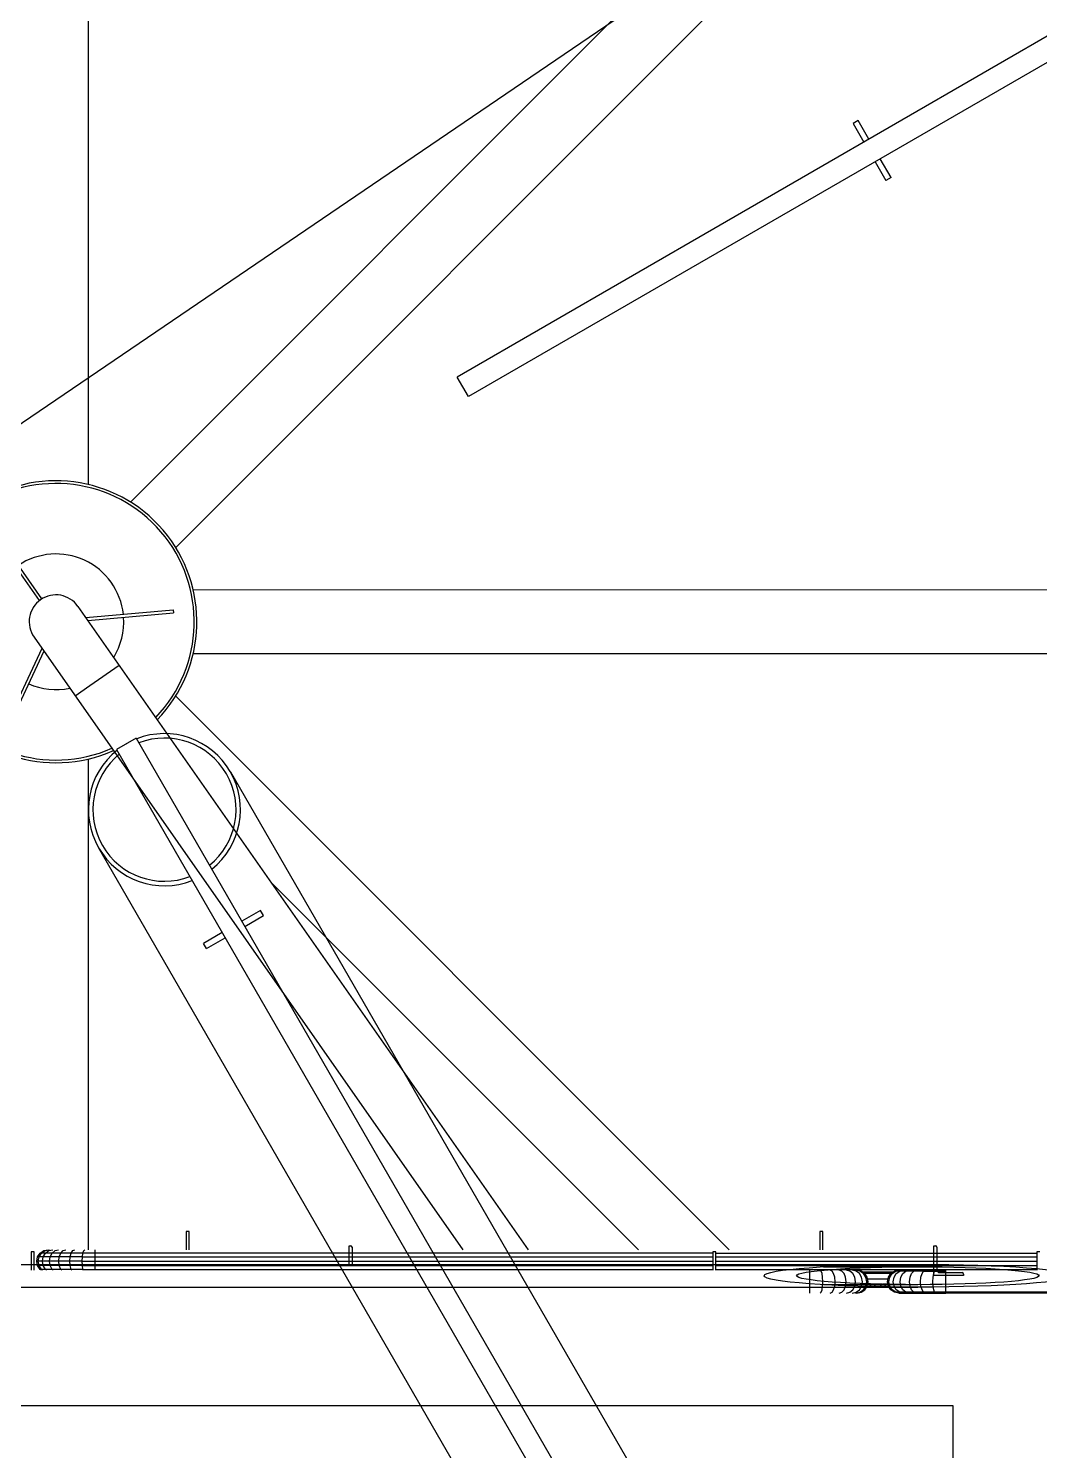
# Model space of a CAD drawing. Header units: metres. Extents: x 0 to 63075, y 0 to 44550.
# Drawn here: x 58384.4 to 58707.8, y 41382.1 to 41836.6 of the extents above; entities that cross this region are included whole.
import ezdxf

# ---------------------------------------------------------------- set-up
doc = ezdxf.new("R2010")
doc.units = ezdxf.units.M
doc.header["$LTSCALE"] = 75
for name, color, linetype in [('GSB', 7, 'Continuous'), ('ML6', 1, 'Continuous'), ('SDM', 7, 'Continuous'), ('SL1', 8, 'Continuous')]:
    doc.layers.add(name, color=color, linetype=linetype)
doc.styles.add('ROMANS', font='ROMANS.SHX')
doc.dimstyles.new('75___1-75', dxfattribs={"dimscale": 75, "dimtxt": 2.5, "dimasz": 2, "dimexe": 1.5, "dimexo": 1, "dimgap": 0.5, "dimtad": 1, "dimdec": 0, "dimzin": 12, "dimtxsty": 'ROMANS', "dimcen": 0, "dimclrd": 256, "dimclre": 256, "dimclrt": 3, "dimazin": 3, "dimtfac": 1, "dimtdec": 0, "dimtmove": 0, "dimatfit": 0, "dimfxl": 1, "dimlwd": -1, "dimlwe": -1, "dimarcsym": 0})

# ---------------------------------------------------------------- blocks, each defined once
blk = doc.blocks.new('A$C6bae614f')
at = {"layer": 'SL1'}
for p, q in [((403082.8, 54748.5), (403082.8, 52445.4)), ((403172.8, 52408.1), (404801.4, 54036.6)), ((404897.9, 53940.1), (403269.3, 52311.6)), ((405592.2, 53669.3), (403868.5, 52674.2)), ((405616.4, 53627.5), (403892.6, 52632.4)), ((404722.6, 53220.2), (404711.6, 53213.9)), ((404711.6, 53213.9), (404734.5, 53174.2)), ((404745.5, 53180.5), (404722.6, 53220.2)), ((404758.7, 53132.3), (404781.6, 53092.6)), ((404792.6, 53099), (404769.7, 53138.7)), ((404792.6, 53099), (404781.6, 53092.6)), ((403892.6, 52632.4), (403868.5, 52674.2)), ((402979.1, 52198.3), (402868, 52357)), ((402984.3, 52201.9), (402873.2, 52360.6)), ((403306.6, 52221.6), (405609.7, 52221.5)), ((402984.3, 52201.9), (402979.1, 52198.3)), ((403061.3, 52186.1), (404020.1, 50816.7)), ((403078.1, 52162.1), (403264.1, 52178.3)), ((403082.3, 52156.1), (403264.7, 52172)), ((403264.1, 52178.3), (403264.7, 52172)), ((402984.5, 52096.5), (402905.6, 51927.3)), ((402988.7, 52090.5), (402911.4, 51924.6)), ((402967.7, 52120.5), (403880.6, 50816.7)), ((403086.2, 52017.5), (403148.7, 52061.2)), ((405609.7, 52085), (403306.6, 52085)), ((403055.1, 51995.7), (403086.2, 52017.5)), ((403269.3, 51995), (404447.6, 50816.7)), ((403185.4, 51905.6), (403143.6, 51881.4)), ((403143.6, 51881.4), (404488.7, 49551.4)), ((403185.4, 51905.6), (404530.5, 49575.6)), ((403082.8, 51861.2), (403082.7, 50816.7)), ((403385.7, 51834.2), (404647.7, 49648.2)), ((403105.2, 51672.3), (404367.3, 49486.3)), ((404254.5, 50816.7), (403472.7, 51598.6)), ((403450.1, 51538.8), (403410.4, 51515.8)), ((403416.7, 51504.8), (403456.5, 51527.8)), ((403456.5, 51527.8), (403450.1, 51538.8)), ((403368.6, 51491.7), (403328.9, 51468.8)), ((403335.2, 51457.8), (403328.9, 51468.8)), ((403335.2, 51457.8), (403374.9, 51480.7)), ((403291.6, 50855.8), (403291.6, 50816.7)), ((403298, 50855.8), (403291.6, 50855.8)), ((403298, 50816.7), (403298, 50855.8)), ((404640.6, 50855.8), (404640.6, 50816.7)), ((404647, 50855.8), (404640.6, 50855.8)), ((404647, 50816.7), (404647, 50855.8)), ((403638.5, 50785.6), (403638.5, 50825.2)), ((403638.5, 50825.2), (403641.7, 50825.2)), ((403644.9, 50822), (403644.9, 50785.6)), ((404883.7, 50761.6), (404883.7, 50825.1)), ((404883.7, 50825.1), (404886.9, 50825.1)), ((404890.1, 50821.9), (404890.1, 50774.3)), ((402961.9, 50812.3), (402961.9, 50773.2)), ((402968.2, 50812.3), (402961.9, 50812.3)), ((402968.2, 50773.2), (402968.2, 50812.3)), ((402973.6, 50792.3), (402975.4, 50801.6)), ((403070.3, 50792.3), (402973.6, 50792.3)), ((402975.4, 50783), (402973.6, 50792.3)), ((402975.4, 50801.6), (402980.7, 50809.6)), ((403070.7, 50801.6), (402975.4, 50801.6)), ((402976.7, 50792.3), (402978.5, 50801.6)), ((402978.5, 50783), (402976.7, 50792.3)), ((402978.5, 50801.6), (402983.6, 50809.6)), ((402980.7, 50809.6), (402988.6, 50814.8)), ((404413.1, 50809.5), (402980.7, 50809.6)), ((402983.6, 50809.6), (402991.4, 50814.8)), ((402985.9, 50792.3), (402987.5, 50801.6)), ((402987.5, 50783), (402985.9, 50792.3)), ((402987.5, 50801.6), (402992.3, 50809.6)), ((402988.6, 50814.8), (402998, 50816.7)), ((402991.4, 50814.8), (403000.5, 50816.7)), ((402992.3, 50809.6), (402999.4, 50814.8)), ((402999.4, 50814.8), (403007.9, 50816.7)), ((403000.7, 50792.3), (403002.1, 50801.6)), ((403002.1, 50783), (403000.7, 50792.3)), ((403002.1, 50801.6), (403006.3, 50809.6)), ((403006.3, 50809.6), (403012.5, 50814.8)), ((403012.5, 50814.8), (403019.8, 50816.7)), ((403020.4, 50792.3), (403021.5, 50801.6)), ((403021.5, 50783), (403020.4, 50792.3)), ((403021.5, 50801.6), (403024.8, 50809.6)), ((403024.8, 50809.6), (403029.8, 50814.8)), ((403029.8, 50814.8), (403035.6, 50816.7)), ((403044, 50792.3), (403044.8, 50801.6)), ((403044.8, 50783), (403044, 50792.3)), ((403044.8, 50801.6), (403047.1, 50809.6)), ((403047.1, 50809.6), (403050.5, 50814.8)), ((403050.5, 50814.8), (403054.6, 50816.7)), ((403070.3, 50792.3), (403070.7, 50801.6)), ((403070.7, 50783), (403070.3, 50792.3)), ((403070.3, 50792.3), (403098, 50792.3)), ((403070.7, 50801.6), (403071.9, 50809.6)), ((403070.7, 50801.6), (403098, 50801.6)), ((403071.9, 50809.6), (403073.6, 50814.8)), ((403073.6, 50814.8), (403075.7, 50816.7)), ((403098, 50814.8), (403098, 50816.7)), ((403098, 50809.6), (403098, 50814.8)), ((403098, 50801.6), (403098, 50809.6)), ((403098, 50792.3), (403098, 50801.6)), ((403098, 50801.6), (404413.1, 50801.6)), ((403098, 50783), (403098, 50792.3)), ((403098, 50792.3), (404413.1, 50792.3)), ((404413.1, 50812.3), (404413.1, 50773.2)), ((404419.5, 50812.3), (404413.1, 50812.3)), ((404419.5, 50773.2), (404419.5, 50812.3)), ((404419.5, 50809.5), (405103.1, 50809.5)), ((404419.5, 50801.6), (405103.1, 50801.6)), ((404419.5, 50792.3), (405103.1, 50792.2)), ((405103.1, 50812.2), (405103.1, 50773.1)), ((405109.5, 50812.2), (405103.1, 50812.2)), ((391398.6, 50786), (404849.7, 50785.5)), ((402980.7, 50775), (402975.4, 50783)), ((403070.7, 50783), (402975.4, 50783)), ((402983.6, 50775), (402978.5, 50783)), ((403071.9, 50775), (402980.7, 50775)), ((402983.5, 50773.2), (402980.7, 50775)), ((402986.3, 50773.2), (402983.6, 50775)), ((402992.3, 50775), (402987.5, 50783)), ((402994.8, 50773.2), (402992.3, 50775)), ((403006.3, 50775), (403002.1, 50783)), ((403008.4, 50773.2), (403006.3, 50775)), ((403024.8, 50775), (403021.5, 50783)), ((403026.6, 50773.2), (403024.8, 50775)), ((403047.1, 50775), (403044.8, 50783)), ((403048.3, 50773.2), (403047.1, 50775)), ((403071.9, 50775), (403070.7, 50783)), ((403070.7, 50783), (403098, 50783)), ((403071.9, 50775), (403098, 50775)), ((403072.5, 50773.2), (403071.9, 50775)), ((403098, 50783), (404413.1, 50782.9)), ((403098, 50775), (403098, 50783)), ((403098, 50775), (404413.1, 50775)), ((403098, 50773.2), (403098, 50775)), ((404419.5, 50782.9), (405103.1, 50782.9)), ((404419.5, 50775), (405103.1, 50775)), ((404619.5, 50771.3), (404619.5, 50773.1)), ((404619.5, 50766), (404619.5, 50771.3)), ((404619.5, 50758.1), (404619.5, 50766)), ((404643.8, 50771.3), (404641.7, 50773.1)), ((404645.6, 50766), (404643.8, 50771.3)), ((404646.7, 50758.1), (404645.6, 50766)), ((404648.7, 50780.5), (404849.7, 50780.5)), ((404666.9, 50771.3), (404662.9, 50773.1)), ((404670.4, 50766), (404666.9, 50771.3)), ((404672.7, 50758.1), (404670.4, 50766)), ((404687.7, 50771.3), (404681.8, 50773.1)), ((404692.6, 50766), (404687.7, 50771.3)), ((404695.9, 50758.1), (404692.6, 50766)), ((404705, 50771.3), (404697.7, 50773.1)), ((404711.2, 50766), (404705, 50771.3)), ((404718, 50771.3), (404709.6, 50773.1)), ((404715.3, 50758.1), (404711.2, 50766)), ((404726.1, 50771.3), (404717, 50773.1)), ((404725.1, 50766), (404718, 50771.3)), ((404728.8, 50771.3), (404719.5, 50773.1)), ((404729.9, 50758.1), (404725.1, 50766)), ((404733.8, 50766), (404726.1, 50771.3)), ((404736.7, 50766), (404728.8, 50771.3)), ((404731.2, 50769.7), (404797.8, 50769.7)), ((404739, 50758.1), (404733.8, 50766)), ((404795, 50767.8), (404734, 50767.8)), ((404734.9, 50767.2), (404794.1, 50767.2)), ((404742, 50758.1), (404736.7, 50766)), ((404786.9, 50758.1), (404792.2, 50766)), ((404790, 50758.1), (404795.2, 50766)), ((404792.2, 50766), (404800.1, 50771.3)), ((404795.2, 50766), (404802.9, 50771.3)), ((404799.1, 50758.1), (404803.8, 50766)), ((404800.1, 50771.3), (404809.5, 50773.1)), ((404862, 50771.3), (404800.1, 50771.3)), ((404802.9, 50771.3), (404812, 50773.1)), ((404803.8, 50766), (404811, 50771.3)), ((404847.1, 50773.1), (404809.5, 50773.1)), ((404811, 50771.3), (404819.4, 50773.1)), ((404813.7, 50758.1), (404817.8, 50766)), ((404817.8, 50766), (404824, 50771.3)), ((404824, 50771.3), (404831.3, 50773.1)), ((404833.1, 50758.1), (404836.4, 50766)), ((404836.4, 50766), (404841.3, 50771.3)), ((404841.3, 50771.3), (404847.1, 50773.1)), ((404847.1, 50773.1), (404866.1, 50773.1)), ((404856.3, 50758.1), (404858.6, 50766)), ((404858.6, 50766), (404862, 50771.3)), ((404862, 50771.3), (404866.1, 50773.1)), ((404862, 50771.3), (404885.2, 50771.3)), ((404866.1, 50773.1), (404887.2, 50773.1)), ((404882.2, 50758.1), (404883.4, 50766)), ((404883.4, 50766), (404885.2, 50771.3)), ((404947.2, 50761.6), (404883.7, 50761.6)), ((404885.2, 50771.3), (404887.2, 50773.1)), ((404885.2, 50771.3), (404909.5, 50771.3)), ((404887.2, 50773.1), (404909.5, 50773.1)), ((404896.4, 50768), (404944, 50768)), ((404909.5, 50771.3), (404909.5, 50773.1)), ((404909.5, 50766), (404909.5, 50771.3)), ((404909.5, 50758.1), (404909.5, 50766)), ((404947.2, 50764.8), (404947.2, 50761.6)), ((391398.6, 50737.7), (404849.7, 50737.3)), ((404619.5, 50748.7), (404619.5, 50758.1)), ((404619.5, 50739.4), (404619.5, 50748.7)), ((404619.5, 50731.5), (404619.5, 50739.4)), ((404619.5, 50726.2), (404619.5, 50731.5)), ((404643.8, 50726.2), (404645.6, 50731.5)), ((404645.6, 50731.5), (404646.7, 50739.4)), ((404646.7, 50739.4), (404647.2, 50748.7)), ((404647.2, 50748.7), (404646.7, 50758.1)), ((404648.7, 50742.4), (404849.7, 50742.4)), ((404666.9, 50726.2), (404670.4, 50731.5)), ((404670.4, 50731.5), (404672.7, 50739.4)), ((404673.5, 50748.7), (404672.7, 50758.1)), ((404672.7, 50739.4), (404673.5, 50748.7)), ((404687.7, 50726.2), (404692.6, 50731.5)), ((404692.6, 50731.5), (404695.9, 50739.4)), ((404697, 50748.7), (404695.9, 50758.1)), ((404695.9, 50739.4), (404697, 50748.7)), ((404705, 50726.2), (404711.2, 50731.5)), ((404711.2, 50731.5), (404715.3, 50739.4)), ((404716.7, 50748.7), (404715.3, 50758.1)), ((404715.3, 50739.4), (404716.7, 50748.7)), ((404718, 50726.2), (404725.1, 50731.5)), ((404725.1, 50731.5), (404729.9, 50739.4)), ((404726.1, 50726.2), (404733.8, 50731.5)), ((404728.8, 50726.2), (404736.7, 50731.5)), ((404731.6, 50748.7), (404729.9, 50758.1)), ((404729.9, 50739.4), (404731.6, 50748.7)), ((404733.8, 50731.5), (404739, 50739.4)), ((404736.7, 50731.5), (404742, 50739.4)), ((404740.8, 50748.7), (404739, 50758.1)), ((404739, 50739.4), (404740.8, 50748.7)), ((404787.4, 50738.7), (404741.6, 50738.7)), ((404743.9, 50748.7), (404742, 50758.1)), ((404742, 50739.4), (404743.9, 50748.7)), ((404742.7, 50754.7), (404786.3, 50754.7)), ((404750.8, 50743.7), (404742.9, 50743.7)), ((404750.8, 50738.7), (404745.8, 50743.7)), ((404750.8, 50738.7), (404745.8, 50743.7)), ((404756.1, 50742.2), (404747.3, 50742.2)), ((404781.5, 50742.2), (404772.8, 50742.2)), ((404786.1, 50743.7), (404778, 50743.7)), ((404783, 50743.7), (404778, 50738.7)), ((404785.1, 50748.7), (404786.9, 50758.1)), ((404786.9, 50739.4), (404785.1, 50748.7)), ((404792.2, 50731.5), (404786.9, 50739.4)), ((404788.2, 50748.7), (404790, 50758.1)), ((404790, 50739.4), (404788.2, 50748.7)), ((404795.2, 50731.5), (404790, 50739.4)), ((404800.1, 50726.2), (404792.2, 50731.5)), ((404802.9, 50726.2), (404795.2, 50731.5)), ((404797.4, 50748.7), (404799.1, 50758.1)), ((404799.1, 50739.4), (404797.4, 50748.7)), ((404803.8, 50731.5), (404799.1, 50739.4)), ((404811, 50726.2), (404803.8, 50731.5)), ((404812.2, 50748.7), (404813.7, 50758.1)), ((404813.7, 50739.4), (404812.2, 50748.7)), ((404817.8, 50731.5), (404813.7, 50739.4)), ((404824, 50726.2), (404817.8, 50731.5)), ((404831.9, 50748.7), (404833.1, 50758.1)), ((404833.1, 50739.4), (404831.9, 50748.7)), ((404836.4, 50731.5), (404833.1, 50739.4)), ((404841.3, 50726.2), (404836.4, 50731.5)), ((404855.5, 50748.7), (404856.3, 50758.1)), ((404856.3, 50739.4), (404855.5, 50748.7)), ((404858.6, 50731.5), (404856.3, 50739.4)), ((404862, 50726.2), (404858.6, 50731.5)), ((404881.8, 50748.7), (404882.2, 50758.1)), ((404882.2, 50739.4), (404881.8, 50748.7)), ((404883.4, 50731.5), (404882.2, 50739.4)), ((404885.2, 50726.2), (404883.4, 50731.5)), ((404909.5, 50748.7), (404909.5, 50758.1)), ((404909.5, 50739.4), (404909.5, 50748.7)), ((404909.5, 50731.5), (404909.5, 50739.4)), ((404909.5, 50726.2), (404909.5, 50731.5)), ((404619.5, 50724.3), (404619.5, 50726.2)), ((404641.7, 50724.3), (404643.8, 50726.2)), ((404662.9, 50724.3), (404666.9, 50726.2)), ((404681.8, 50724.3), (404687.7, 50726.2)), ((404697.7, 50724.3), (404705, 50726.2)), ((404709.6, 50724.3), (404718, 50726.2)), ((404717, 50724.3), (404726.1, 50726.2)), ((404719.5, 50724.3), (404728.8, 50726.2)), ((405888.5, 50726.2), (404800.1, 50726.2)), ((404809.5, 50724.3), (404800.1, 50726.2)), ((404812, 50724.3), (404802.9, 50726.2)), ((404809.5, 50724.3), (404866.1, 50724.3)), ((404819.4, 50724.3), (404811, 50726.2)), ((404831.3, 50724.3), (404824, 50726.2)), ((404847.1, 50724.3), (404841.3, 50726.2)), ((404866.1, 50724.3), (404862, 50726.2)), ((404866.1, 50724.3), (404887.2, 50724.3)), ((404887.2, 50724.3), (404885.2, 50726.2)), ((404887.2, 50724.3), (404909.5, 50724.3)), ((404909.5, 50724.3), (404909.5, 50726.2)), ((405888.5, 50724.3), (404909.5, 50724.3)), ((404924.6, 50484.3), (400513.3, 50484.4)), ((404924.5, 48387.1), (404924.6, 50484.3))]:
    blk.add_line(p, q, dxfattribs=at)
for radius in [3000, 2990.5]:
    blk.add_circle((403014.5, 52153.3), radius, dxfattribs=at)
for centre, radius, start, end in [((403014.5, 52153.3), 3000, 352.9702, 184.2441), ((403014.5, 52153.3), 2993.5, 352.9548, 75.0634), ((403014.5, 52153.3), 2878.5, 17.2072, 72.9874), ((403014.5, 52153.3), 2705, 330.3863, 210.6755), ((403014.5, 52153.3), 2700, 90.0486, 179.9476), ((403014.5, 52153.3), 2695.2, 90.0487, 179.9475), ((403014.5, 52153.3), 2700, 0.0486, 89.9476), ((403014.5, 52153.3), 2695.2, 0.0487, 89.9475), ((403014.5, 52153.3), 300, 315.9801, 294.0162), ((403014.5, 52153.3), 294.3, 316.1943, 293.8019), ((403014.5, 52153.3), 144.3, 6.2586, 123.7376), ((403014.5, 52153.3), 57.1, 34.9981, 214.9981), ((403014.5, 52153.3), 144.3, 328.3242, 3.7376), ((403014.5, 52153.3), 144.3, 246.2586, 281.672), ((403245.4, 51753.3), 161.9, 308.5767, 111.4195), ((403245.4, 51753.3), 161.9, 128.5767, 291.4195), ((403245.4, 51753.3), 161.9, 119.7945, 120.2018), ((403245.4, 51753.3), 152.4, 309.1159, 110.8803), ((403245.4, 51753.3), 152.4, 129.1159, 290.8803), ((403641.7, 50822), 3.17, 359.9981, 89.9981), ((404886.9, 50821.9), 3.17, 359.9981, 89.998), ((404896.4, 50774.3), 6.35, 179.9981, 269.9981), ((404944, 50764.8), 3.17, 359.9981, 89.998), ((404750.8, 50733.7), 10, 29.9981, 89.9981), ((404778, 50733.7), 10, 89.9981, 149.9981), ((404778.1, 50733.7), 10, 89.9981, 121.7865)]:
    blk.add_arc(centre, radius, start, end, dxfattribs=at)
for major_axis in [(-327.5, 0), (-258.5, 0)]:
    blk.add_ellipse((404849.7, 50761.4), major_axis=major_axis, ratio=0.073686, dxfattribs=at)
blk = doc.blocks.new('zw$15D4')
at = {"layer": 'ML6', "xscale": 0.2502808837766805, "yscale": 0.2502808837766805, "zscale": 0.2502808837766805}
blk.add_blockref('A$C6bae614f', (-85544.74, -3177.34), dxfattribs=at)

msp = doc.modelspace()

# ---------------------------------------------------------------- block references
at = {"layer": 'GSB', "xscale": 0.6000000000000068, "yscale": 0.6000000000000068, "zscale": 0.6000000000000068}
msp.add_blockref('zw$15D4', (49200, 35721.63), dxfattribs=at)

# ---------------------------------------------------------------- leaders
at = {"layer": 'SDM'}
msp.add_leader([(52766.71, 37891.88), (59453.13, 42438.72), (62243.43, 42438.72)], dimstyle='75___1-75', override={"dimtad": 0}, dxfattribs=at)

doc.saveas('drawing.dxf')
